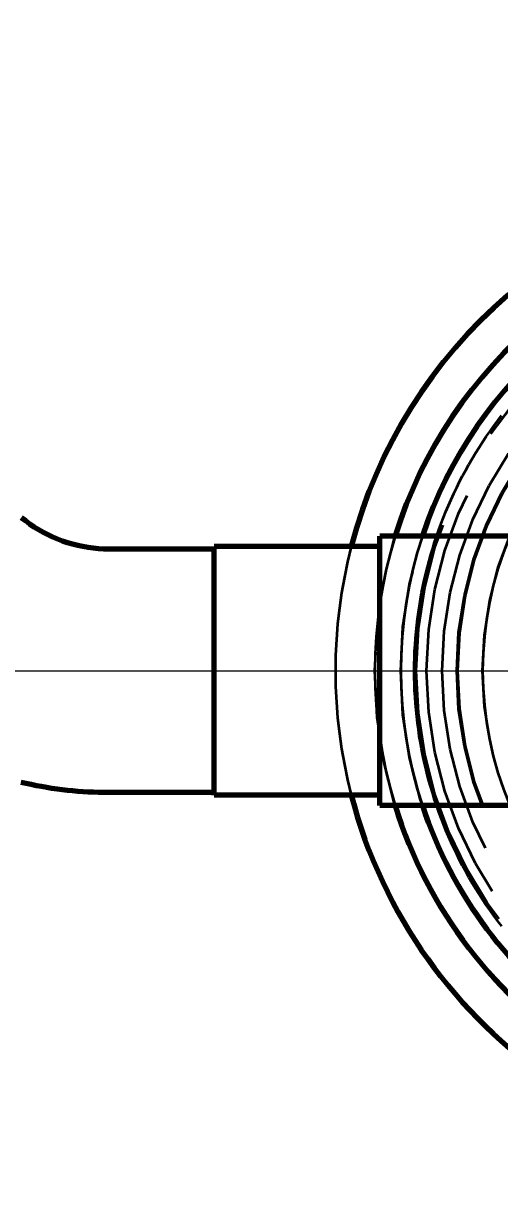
# Model space of a CAD drawing. Header units: millimetres. Extents: x 0 to 2382, y 0 to 420.
# Drawn here: x 151.71 to 156.31, y 138.14 to 149.34 of the extents above; entities that cross this region are included whole.
import ezdxf

# ---------------------------------------------------------------- set-up
doc = ezdxf.new("R2010")
doc.units = ezdxf.units.MM
doc.linetypes.add('IRAM-E-TRAZOS', pattern=[5, 4, -1])
doc.linetypes.add('IRAM-F-TRAZO-PUNTO', pattern=[20, 15, -2, 1, -2])
for name, color, linetype, lineweight in [('01-VISIBLE', 7, 'CONTINUOUS', 70), ('02-OCULTA', 4, 'IRAM-E-TRAZOS', 35), ('03-EJE', 1, 'IRAM-F-TRAZO-PUNTO', 18), ('04-COTA', 3, 'CONTINUOUS', 18)]:
    doc.layers.add(name, color=color, linetype=linetype, lineweight=lineweight)
doc.styles.add('ISO3098', font='isocpeur.ttf')
doc.dimstyles.new('FLAMA-IRAM', dxfattribs={"dimtxt": 3.5, "dimasz": 3.5, "dimexe": 2, "dimexo": 1.5, "dimgap": 1, "dimtad": 1, "dimdec": 1, "dimtxsty": 'ISO3098', "dimblk": 'IRAM_FLECHA', "dimblk1": 'IRAM_FLECHA', "dimblk2": 'IRAM_FLECHA', "dimcen": 2.5, "dimclrd": 256, "dimclre": 256, "dimclrt": 256, "dimazin": 3, "dimtfac": 1, "dimtmove": 0, "dimatfit": 3, "dimlwd": 18, "dimlwe": 18})

# ---------------------------------------------------------------- blocks, each defined once
blk = doc.blocks.new('IRAM_FLECHA')
blk.add_solid([(0, 0), (-1, 0.125), (-1, -0.125)])

msp = doc.modelspace()

# ---------------------------------------------------------------- linework, layer by layer
at = {"layer": '01-VISIBLE'}
for p, q in [((157.15, 144.388), (155.15, 144.388)), ((153.55, 144.263), (152.537, 144.263)), ((155.15, 144.288), (153.55, 144.288)), ((153.55, 141.913), (152.537, 141.913)), ((155.15, 141.888), (153.55, 141.888)), ((157.15, 141.788), (155.15, 141.788))]:
    msp.add_line(p, q, dxfattribs=at)
for points in [[(152.537, 144.263), (152.486, 144.263), (152.436, 144.266), (152.385, 144.271), (152.335, 144.278), (152.285, 144.287), (152.235, 144.297), (152.186, 144.31), (152.137, 144.324), (152.089, 144.34), (152.041, 144.359), (151.995, 144.378), (151.949, 144.4), (151.904, 144.423), (151.859, 144.449), (151.816, 144.475), (151.774, 144.504), (151.733, 144.534), (151.693, 144.565)], [(155.15, 141.788), (155.15, 141.838), (155.15, 141.888), (155.15, 141.938), (155.15, 141.988), (155.15, 142.038), (155.15, 142.088), (155.15, 142.138), (155.15, 142.188), (155.15, 142.238), (155.15, 142.288), (155.15, 142.338), (155.15, 142.388), (155.15, 142.438), (155.15, 142.488), (155.15, 142.538), (155.15, 142.588), (155.15, 142.638), (155.15, 142.688), (155.15, 142.738), (155.15, 142.788), (155.15, 142.838), (155.15, 142.888), (155.15, 142.938), (155.15, 142.988), (155.15, 143.038), (155.15, 143.088), (155.15, 143.138), (155.15, 143.188), (155.15, 143.238), (155.15, 143.288), (155.15, 143.338), (155.15, 143.388), (155.15, 143.438), (155.15, 143.488), (155.15, 143.538), (155.15, 143.588), (155.15, 143.638), (155.15, 143.688), (155.15, 143.738), (155.15, 143.788), (155.15, 143.838), (155.15, 143.888), (155.15, 143.938), (155.15, 143.988), (155.15, 144.038), (155.15, 144.088), (155.15, 144.138), (155.15, 144.188), (155.15, 144.238), (155.15, 144.288), (155.15, 144.338), (155.15, 144.388)], [(153.55, 141.888), (153.55, 141.938), (153.55, 141.988), (153.55, 142.038), (153.55, 142.088), (153.55, 142.138), (153.55, 142.188), (153.55, 142.238), (153.55, 142.288), (153.55, 142.338), (153.55, 142.388), (153.55, 142.438), (153.55, 142.488), (153.55, 142.538), (153.55, 142.588), (153.55, 142.638), (153.55, 142.688), (153.55, 142.738), (153.55, 142.788), (153.55, 142.838), (153.55, 142.888), (153.55, 142.938), (153.55, 142.988), (153.55, 143.038), (153.55, 143.088), (153.55, 143.138), (153.55, 143.188), (153.55, 143.238), (153.55, 143.288), (153.55, 143.338), (153.55, 143.388), (153.55, 143.438), (153.55, 143.488), (153.55, 143.538), (153.55, 143.588), (153.55, 143.638), (153.55, 143.688), (153.55, 143.738), (153.55, 143.788), (153.55, 143.838), (153.55, 143.888), (153.55, 143.938), (153.55, 143.988), (153.55, 144.038), (153.55, 144.088), (153.55, 144.138), (153.55, 144.188), (153.55, 144.238), (153.55, 144.288)], [(152.537, 141.913), (152.487, 141.913), (152.436, 141.914), (152.386, 141.916), (152.336, 141.918), (152.286, 141.921), (152.235, 141.925), (152.185, 141.929), (152.135, 141.935), (152.085, 141.94), (152.035, 141.947), (151.985, 141.954), (151.936, 141.962), (151.886, 141.971), (151.837, 141.98), (151.787, 141.99), (151.738, 142), (151.689, 142.012)]]:
    msp.add_lwpolyline(points, dxfattribs=at)
for radius, start, end in [(19.643, 0.922, 125.6391), (19.5, 0, 125.8133), (4.78, 96.0043, 165.4606), (4.4, 96.525, 162.8152), (4.15, 96.9199, 161.7446), (4.78, -165.4606, 0), (4.4, -162.8152, -122.2823), (4.15, -161.7446, -124.4902)]:
    msp.add_arc((159.5, 143.088), radius, start, end, dxfattribs=at)
at = {"layer": '02-OCULTA'}
for points in [[(156.324, 140.624), (156.285, 140.674), (156.248, 140.725), (156.211, 140.776), (156.175, 140.828), (156.14, 140.881), (156.106, 140.934), (156.072, 140.987), (156.04, 141.041), (156.008, 141.096), (155.977, 141.151), (155.947, 141.206), (155.918, 141.263), (155.89, 141.319), (155.863, 141.376), (155.836, 141.433), (155.811, 141.491), (155.786, 141.549), (155.762, 141.608), (155.739, 141.667), (155.718, 141.726), (155.697, 141.785), (155.677, 141.845), (155.658, 141.905), (155.639, 141.966), (155.622, 142.027), (155.606, 142.088), (155.591, 142.149), (155.577, 142.211), (155.563, 142.272), (155.551, 142.334), (155.54, 142.396), (155.529, 142.459), (155.52, 142.521), (155.511, 142.584), (155.504, 142.646), (155.498, 142.709), (155.492, 142.772), (155.488, 142.835), (155.484, 142.898), (155.482, 142.961), (155.48, 143.024), (155.48, 143.087), (155.48, 143.151), (155.482, 143.214), (155.484, 143.277), (155.488, 143.34), (155.492, 143.403), (155.498, 143.466), (155.504, 143.529), (155.512, 143.591), (155.52, 143.654), (155.53, 143.716), (155.54, 143.779), (155.551, 143.841), (155.564, 143.903), (155.577, 143.964), (155.591, 144.026), (155.607, 144.087), (155.623, 144.148), (155.64, 144.209), (155.658, 144.269), (155.677, 144.33), (155.697, 144.39), (155.718, 144.449), (155.74, 144.508), (155.763, 144.567), (155.786, 144.626), (155.811, 144.684), (155.836, 144.742), (155.863, 144.799), (155.89, 144.856), (155.918, 144.913), (155.947, 144.969), (155.977, 145.024), (156.008, 145.079), (156.04, 145.134), (156.072, 145.188), (156.106, 145.242), (156.14, 145.295), (156.175, 145.347), (156.211, 145.399), (156.247, 145.451), (156.285, 145.502), (156.323, 145.552)], [(155.15, 144.388), (155.15, 144.336), (155.15, 144.284), (155.15, 144.232), (155.15, 144.18), (155.15, 144.128), (155.15, 144.076), (155.15, 144.024), (155.15, 143.972), (155.15, 143.92), (155.15, 143.868), (155.15, 143.816), (155.15, 143.764), (155.15, 143.712), (155.15, 143.66), (155.15, 143.608), (155.15, 143.556), (155.15, 143.504), (155.15, 143.452), (155.15, 143.4), (155.15, 143.348), (155.15, 143.296), (155.15, 143.244), (155.15, 143.192), (155.15, 143.14), (155.15, 143.088)], [(153.55, 144.288), (153.55, 144.235), (153.55, 144.183), (153.55, 144.131), (153.55, 144.079), (153.55, 144.027), (153.55, 143.974), (153.55, 143.922), (153.55, 143.87), (153.55, 143.818), (153.55, 143.766), (153.55, 143.714), (153.55, 143.661), (153.55, 143.609), (153.55, 143.557), (153.55, 143.505), (153.55, 143.453), (153.55, 143.401), (153.55, 143.348), (153.55, 143.296), (153.55, 143.244), (153.55, 143.192), (153.55, 143.14), (153.55, 143.088)], [(153.55, 141.913), (153.55, 141.963), (153.55, 142.013), (153.55, 142.063), (153.55, 142.113), (153.55, 142.163), (153.55, 142.213), (153.55, 142.263), (153.55, 142.313), (153.55, 142.363), (153.55, 142.413), (153.55, 142.463), (153.55, 142.513), (153.55, 142.563), (153.55, 142.613), (153.55, 142.663), (153.55, 142.713), (153.55, 142.763), (153.55, 142.813), (153.55, 142.863), (153.55, 142.913), (153.55, 142.963), (153.55, 143.013), (153.55, 143.063), (153.55, 143.113), (153.55, 143.163), (153.55, 143.213), (153.55, 143.263), (153.55, 143.313), (153.55, 143.363), (153.55, 143.413), (153.55, 143.463), (153.55, 143.513), (153.55, 143.563), (153.55, 143.613), (153.55, 143.663), (153.55, 143.713), (153.55, 143.763), (153.55, 143.813), (153.55, 143.863), (153.55, 143.913), (153.55, 143.963), (153.55, 144.013), (153.55, 144.063), (153.55, 144.113), (153.55, 144.163), (153.55, 144.213), (153.55, 144.263)], [(153.55, 144.263), (153.55, 144.211), (153.55, 144.16), (153.55, 144.109), (153.55, 144.058), (153.55, 144.007), (153.55, 143.956), (153.55, 143.905), (153.55, 143.854), (153.55, 143.803), (153.55, 143.752), (153.55, 143.701), (153.55, 143.649), (153.55, 143.598), (153.55, 143.547), (153.55, 143.496), (153.55, 143.445), (153.55, 143.394), (153.55, 143.343), (153.55, 143.292), (153.55, 143.241), (153.55, 143.19), (153.55, 143.139), (153.55, 143.088)], [(155.15, 141.888), (155.15, 141.938), (155.15, 141.988), (155.15, 142.038), (155.15, 142.088), (155.15, 142.138), (155.15, 142.188), (155.15, 142.238), (155.15, 142.288), (155.15, 142.338), (155.15, 142.388), (155.15, 142.438), (155.15, 142.488), (155.15, 142.538), (155.15, 142.588), (155.15, 142.638), (155.15, 142.688), (155.15, 142.738), (155.15, 142.788), (155.15, 142.838), (155.15, 142.888), (155.15, 142.938), (155.15, 142.988), (155.15, 143.038), (155.15, 143.088), (155.15, 143.138), (155.15, 143.188), (155.15, 143.238), (155.15, 143.288), (155.15, 143.338), (155.15, 143.388), (155.15, 143.438), (155.15, 143.488), (155.15, 143.538), (155.15, 143.588), (155.15, 143.638), (155.15, 143.688), (155.15, 143.738), (155.15, 143.788), (155.15, 143.838), (155.15, 143.888), (155.15, 143.938), (155.15, 143.988), (155.15, 144.038), (155.15, 144.088), (155.15, 144.138), (155.15, 144.188), (155.15, 144.238), (155.15, 144.288)], [(155.15, 144.288), (155.15, 144.235), (155.15, 144.183), (155.15, 144.131), (155.15, 144.079), (155.15, 144.027), (155.15, 143.974), (155.15, 143.922), (155.15, 143.87), (155.15, 143.818), (155.15, 143.766), (155.15, 143.714), (155.15, 143.661), (155.15, 143.609), (155.15, 143.557), (155.15, 143.505), (155.15, 143.453), (155.15, 143.401), (155.15, 143.348), (155.15, 143.296), (155.15, 143.244), (155.15, 143.192), (155.15, 143.14), (155.15, 143.088)], [(153.55, 143.088), (153.55, 143.038), (153.55, 142.988), (153.55, 142.938), (153.55, 142.888), (153.55, 142.838), (153.55, 142.788), (153.55, 142.738), (153.55, 142.688), (153.55, 142.638), (153.55, 142.588), (153.55, 142.538), (153.55, 142.488), (153.55, 142.438), (153.55, 142.388), (153.55, 142.338), (153.55, 142.288), (153.55, 142.238), (153.55, 142.188), (153.55, 142.138), (153.55, 142.088), (153.55, 142.038), (153.55, 141.988), (153.55, 141.938), (153.55, 141.888)], [(153.55, 143.088), (153.55, 143.036), (153.55, 142.985), (153.55, 142.934), (153.55, 142.883), (153.55, 142.832), (153.55, 142.781), (153.55, 142.73), (153.55, 142.679), (153.55, 142.628), (153.55, 142.577), (153.55, 142.526), (153.55, 142.474), (153.55, 142.423), (153.55, 142.372), (153.55, 142.321), (153.55, 142.27), (153.55, 142.219), (153.55, 142.168), (153.55, 142.117), (153.55, 142.066), (153.55, 142.015), (153.55, 141.964), (153.55, 141.913)], [(155.15, 143.088), (155.15, 143.038), (155.15, 142.988), (155.15, 142.938), (155.15, 142.888), (155.15, 142.838), (155.15, 142.788), (155.15, 142.738), (155.15, 142.688), (155.15, 142.638), (155.15, 142.588), (155.15, 142.538), (155.15, 142.488), (155.15, 142.438), (155.15, 142.388), (155.15, 142.338), (155.15, 142.288), (155.15, 142.238), (155.15, 142.188), (155.15, 142.138), (155.15, 142.088), (155.15, 142.038), (155.15, 141.988), (155.15, 141.938), (155.15, 141.888), (155.15, 141.838), (155.15, 141.788)], [(155.15, 143.088), (155.15, 143.038), (155.15, 142.988), (155.15, 142.938), (155.15, 142.888), (155.15, 142.838), (155.15, 142.788), (155.15, 142.738), (155.15, 142.688), (155.15, 142.638), (155.15, 142.588), (155.15, 142.538), (155.15, 142.488), (155.15, 142.438), (155.15, 142.388), (155.15, 142.338), (155.15, 142.288), (155.15, 142.238), (155.15, 142.188), (155.15, 142.138), (155.15, 142.088), (155.15, 142.038), (155.15, 141.988), (155.15, 141.938), (155.15, 141.888)]]:
    msp.add_lwpolyline(points, dxfattribs=at)
for radius in [19.643, 19.5, 19.5, 19.5, 19.025, 19.025, 19.025, 19.025, 19.025, 19.025, 19.025, 19.025, 18.55, 18.55, 18.55, 18.55, 4.4, 4.15, 4.001, 4.001, 4, 4, 3.9, 3.9, 3.75, 3.75, 3.61, 3.61, 3.6, 3.6, 3.36, 3.36, 3.36]:
    msp.add_circle((159.5, 143.088), radius, dxfattribs=at)
for radius, start, end in [(19.53, 162, 18), (19.53, 162, 18), (19.5, 162, 18), (19.5, 162, 18), (4.4, 162.8152, -162.8152), (4.15, 161.7446, -161.7446), (3.36, 157.238, -157.238), (4.78, 165.4606, -165.4606)]:
    msp.add_arc((159.5, 143.088), radius, start, end, dxfattribs=at)
at = {"layer": '03-EJE'}
for p, q in [((126, 143.088), (193, 143.088)), ((139.7, 143.088), (179.3, 143.088))]:
    msp.add_line(p, q, dxfattribs=at)

# ---------------------------------------------------------------- dimensions: what is measured, and where the dimension line sits
at = {"layer": '04-COTA'}
msp.add_linear_dim(base=(140, 92.5), p1=(140, 143.088), p2=(179, 143.088), dimstyle='FLAMA-IRAM', override={"dimlfac": 10, "dimpost": '%%c<>'}, dxfattribs=at).render()

doc.saveas('drawing.dxf')
